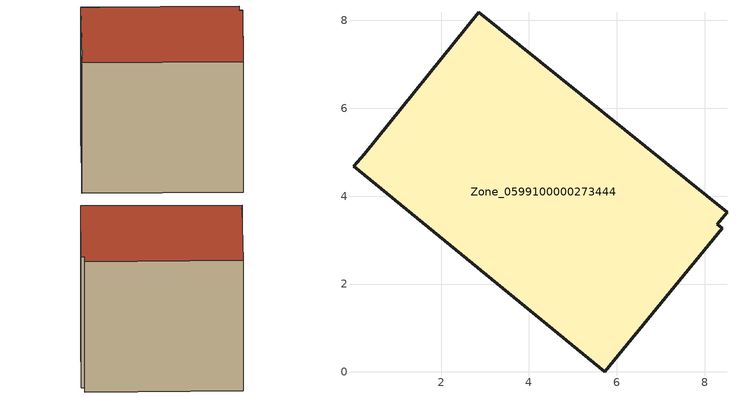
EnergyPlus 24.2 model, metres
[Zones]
Zone_0599100000273444
 floor ground (C_G): 0.25,4.95 2.86,8.19 8.51,3.63 8.28,3.36 8.39,3.27 5.72,0 0.01,4.68 z0
 wall outside (C_F): 5.72,0 8.39,3.27 8.28,3.36 8.51,3.63 2.86,8.19 0.25,4.95 0.01,4.68 5.72,0 z0:7.19
 roof outside (C_R): 2.86,8.19 0.25,4.95 0.01,4.68 5.72,0 8.39,3.27 8.28,3.36 8.51,3.63 z7.19
[BUILDING]
Pand.0599100000273444: North Axis=0; Terrain=City; Loads Convergence Tolerance Value=0.04; Temperature Convergence Tolerance Value=0.4; Solar Distribution=FullExterior; Maximum Number of Warmup Days=25; Minimum Number of Warmup Days=1
[Site:Location]
Rotterdam.The.Hague.AP_ZH_NLD Design_Conditions: Latitude=51.96; Longitude=4.45; Time Zone=1; Elevation=-4.5
[SITE:GROUNDTEMPERATURE:BUILDINGSURFACE]
18, 18, 18, 18, 18, 18, 18, 18, 18, 18, 18, 18
[MATERIAL] Thermal Absorptance=0.9; Solar Absorptance=0.7; Visible Absorptance=0.7
Name | Roughness | Thickness | Conductivity | Density | Specific Heat
G.TI.1946-1964 | MediumSmooth | 0.15 | 1 | 540 | 1210
F.TI.1946-1964 | Rough | 0.3 | 0.857143 | 1920 | 840
R.TI.1946-1964 | MediumRough | 0.2 | 0.277778 | 1500 | 1000
[CONSTRUCTION]
C_G: G.TI.1946-1964
C_F: F.TI.1946-1964
C_R: R.TI.1946-1964
[ZONE]
Zone_0599100000273444: Type=1; Multiplier=1; Ceiling Height=Autocalculate; Volume=Autocalculate; Floor Area=autocalculate; Part of Total Floor Area=Yes
[ZONEINFILTRATION:DESIGNFLOWRATE]
Infil_Zone_0599100000273444: Zone or ZoneList or Space or SpaceList=Zone_0599100000273444; Schedule=AlwaysOn; Design Flow Rate Calculation Method=Flow/Area; Flow Rate per Floor Area=0.003; Constant Term Coefficient=1; Temperature Term Coefficient=0; Velocity Term Coefficient=0; Velocity Squared Term Coefficient=0
[HVACTEMPLATE:ZONE:IDEALLOADSAIRSYSTEM]
Zone_0599100000273444: Maximum Heating Supply Air Temperature=50; Minimum Cooling Supply Air Temperature=13; Maximum Heating Supply Air Humidity Ratio=0.0156; Minimum Cooling Supply Air Humidity Ratio=0.0077; Heating Limit=NoLimit; Cooling Limit=NoLimit; Dehumidification Control Type=ConstantSensibleHeatRatio; Cooling Sensible Heat Ratio=0.7; Dehumidification Setpoint=60; Humidification Control Type=None; Humidification Setpoint=30; Outdoor Air Method=None; Outdoor Air Flow Rate per Person=0.00944; Outdoor Air Flow Rate per Zone Floor Area=0; Outdoor Air Flow Rate per Zone=0; Demand Controlled Ventilation Type=None; Outdoor Air Economizer Type=NoEconomizer; Heat Recovery Type=None; Sensible Heat Recovery Effectiveness=0.7; Latent Heat Recovery Effectiveness=0.65
[ZONECONTROL:THERMOSTAT]
ThermostatControl_Zone_0599100000273444: Zone or ZoneList=Zone_0599100000273444; Control Type Schedule=DualSetpointControlType; Control 1=Thermostat_Zone_0599100000273444; Temperature Difference Between Cutout And Setpoint=0
[THERMOSTATSETPOINT:DUALSETPOINT]
Thermostat_Zone_0599100000273444: Heating Setpoint Temperature Schedule=HeatingSetpoint_Zone_0599100000273444; Cooling Setpoint Temperature Schedule=CoolingSetpoint_Zone_0599100000273444
[SCHEDULE:COMPACT]
HeatingSetpoint_Zone_0599100000273444: Through: 12/31, For: AllDays, Until: 24:00, 21
CoolingSetpoint_Zone_0599100000273444: Through: 12/31, For: AllDays, Until: 24:00, 24
DualSetpointControlType: Through: 12/31, For: AllDays, Until: 24:00, 4
AlwaysOn: Through: 12/31, For: AllDays, Until: 24:00, 1
